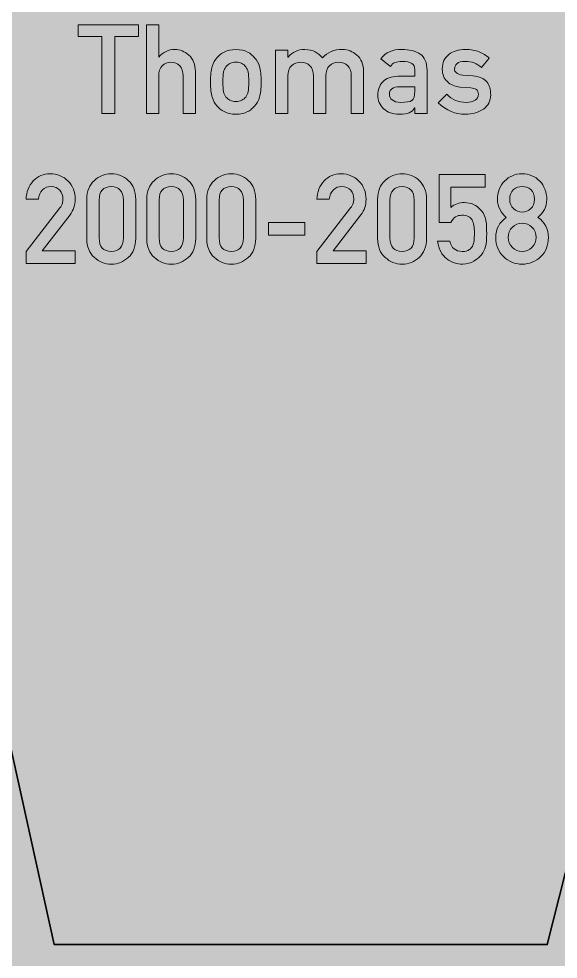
# Model space of a CAD drawing. Header units: centimetres. Extents: x 0 to 30, y -30 to 0.
# Drawn here: x 12.57 to 18.05, y -24.63 to -15.06 of the extents above; entities that cross this region are included whole.
import ezdxf

# ---------------------------------------------------------------- set-up
doc = ezdxf.new("R2010")
doc.units = ezdxf.units.CM
doc.header["$MEASUREMENT"] = 0
doc.layers.add('Layer 1', color=7, linetype='Continuous', lineweight=0)

# ---------------------------------------------------------------- blocks, each defined once
blk = doc.blocks.new('Block_1')
at = {"layer": 'Layer 1'}
for points, knots in [([(13.4133, -15.245), (13.4133, -15.245), (13.1732, -15.245), (13.1732, -15.245), (13.1732, -15.245), (13.1732, -15.1235), (13.1732, -15.1235), (13.1732, -15.1235), (13.786, -15.1235), (13.786, -15.1235), (13.786, -15.1235), (13.786, -15.245), (13.786, -15.245), (13.786, -15.245), (13.5459, -15.245), (13.5459, -15.245), (13.5459, -15.245), (13.5459, -16.0276), (13.5459, -16.0276), (13.5459, -16.0276), (13.4133, -16.0276), (13.4133, -16.0276), (13.4133, -16.0276), (13.4133, -15.245), (13.4133, -15.245)], [0, 0, 0, 0, 1, 1, 1, 2, 2, 2, 3, 3, 3, 4, 4, 4, 5, 5, 5, 6, 6, 6, 7, 7, 7, 8, 8, 8, 8]), ([(13.8653, -15.1235), (13.8653, -15.1235), (13.9905, -15.1235), (13.9905, -15.1235), (13.9905, -15.1235), (13.9905, -15.4521), (13.9905, -15.4521), (13.9905, -15.4521), (13.9929, -15.4521), (13.9929, -15.4521), (14.0341, -15.4013), (14.0881, -15.3759), (14.1549, -15.3759), (14.2065, -15.3759), (14.2537, -15.3947), (14.2965, -15.4323), (14.339, -15.4703), (14.3612, -15.5261), (14.3632, -15.5997), (14.3632, -15.5997), (14.3632, -16.0276), (14.3632, -16.0276), (14.3632, -16.0276), (14.238, -16.0276), (14.238, -16.0276), (14.238, -16.0276), (14.238, -15.6439), (14.238, -15.6439), (14.238, -15.5988), (14.2264, -15.5644), (14.2032, -15.5408), (14.1803, -15.5168), (14.1509, -15.5048), (14.1148, -15.5048), (14.0788, -15.5048), (14.0492, -15.5168), (14.0259, -15.5408), (14.0023, -15.5644), (13.9905, -15.5988), (13.9905, -15.6439), (13.9905, -15.6439), (13.9905, -16.0276), (13.9905, -16.0276), (13.9905, -16.0276), (13.8653, -16.0276), (13.8653, -16.0276), (13.8653, -16.0276), (13.8653, -15.1235), (13.8653, -15.1235)], [0, 0, 0, 0, 1, 1, 1, 2, 2, 2, 3, 3, 3, 4, 4, 4, 5, 5, 5, 6, 6, 6, 7, 7, 7, 8, 8, 8, 9, 9, 9, 10, 10, 10, 11, 11, 11, 12, 12, 12, 13, 13, 13, 14, 14, 14, 15, 15, 15, 16, 16, 16, 16]), ([(14.5164, -15.7052), (14.5164, -15.6372), (14.5219, -15.5851), (14.5327, -15.5486), (14.5439, -15.513), (14.5611, -15.483), (14.5843, -15.4585), (14.6015, -15.4372), (14.6256, -15.418), (14.6564, -15.4012), (14.6868, -15.3851), (14.7259, -15.3767), (14.7735, -15.3759), (14.8228, -15.3767), (14.8626, -15.3852), (14.8931, -15.4013), (14.9231, -15.4182), (14.9463, -15.4375), (14.9628, -15.459), (14.9875, -15.4834), (15.0051, -15.5133), (15.0154, -15.5489), (15.0254, -15.5853), (15.0304, -15.6374), (15.0304, -15.7052), (15.0304, -15.773), (15.0254, -15.8246), (15.0154, -15.8602), (15.005, -15.8957), (14.9874, -15.9265), (14.9626, -15.9526), (14.9546, -15.9621), (14.9448, -15.9714), (14.9331, -15.9805), (14.9227, -15.9908), (14.9093, -15.9997), (14.8929, -16.0072), (14.8625, -16.0249), (14.8227, -16.0342), (14.7734, -16.0351), (14.7258, -16.0342), (14.6868, -16.0249), (14.6563, -16.0072), (14.6255, -15.991), (14.6015, -15.9728), (14.5843, -15.9526), (14.5611, -15.9265), (14.5439, -15.8957), (14.5327, -15.8602), (14.5219, -15.8246), (14.5164, -15.773), (14.5164, -15.7052)], [0, 0, 0, 0, 1, 1, 1, 2, 2, 2, 3, 3, 3, 4, 4, 4, 5, 5, 5, 6, 6, 6, 7, 7, 7, 8, 8, 8, 9, 9, 9, 10, 10, 10, 11, 11, 11, 12, 12, 12, 13, 13, 13, 14, 14, 14, 15, 15, 15, 16, 16, 16, 17, 17, 17, 17]), ([(15.1774, -15.3839), (15.1774, -15.3839), (15.3028, -15.3839), (15.3028, -15.3839), (15.3028, -15.3839), (15.3028, -15.4521), (15.3028, -15.4521), (15.3028, -15.4521), (15.3052, -15.4521), (15.3052, -15.4521), (15.3478, -15.4013), (15.4038, -15.3759), (15.4732, -15.3759), (15.5179, -15.3767), (15.5538, -15.3843), (15.5811, -15.3988), (15.608, -15.4149), (15.6326, -15.4354), (15.6549, -15.4602), (15.7054, -15.4032), (15.773, -15.375), (15.8577, -15.3759), (15.9111, -15.3759), (15.9599, -15.3947), (16.0041, -15.4323), (16.0479, -15.4703), (16.0707, -15.5261), (16.0723, -15.5997), (16.0723, -15.5997), (16.0723, -16.0276), (16.0723, -16.0276), (16.0723, -16.0276), (15.9471, -16.0276), (15.9471, -16.0276), (15.9471, -16.0276), (15.9471, -15.6439), (15.9471, -15.6439), (15.9471, -15.5988), (15.9351, -15.5644), (15.9111, -15.5408), (15.8871, -15.5168), (15.8562, -15.5048), (15.8184, -15.5048), (15.7805, -15.5048), (15.7494, -15.5168), (15.725, -15.5408), (15.7001, -15.5644), (15.6877, -15.5988), (15.6877, -15.6439), (15.6877, -15.6439), (15.6877, -16.0276), (15.6877, -16.0276), (15.6877, -16.0276), (15.5626, -16.0276), (15.5626, -16.0276), (15.5626, -16.0276), (15.5626, -15.6439), (15.5626, -15.6439), (15.5626, -15.5988), (15.5506, -15.5644), (15.5266, -15.5408), (15.5022, -15.5168), (15.4711, -15.5048), (15.4333, -15.5048), (15.3954, -15.5048), (15.3645, -15.5168), (15.3405, -15.5408), (15.3152, -15.5644), (15.3026, -15.5988), (15.3026, -15.6439), (15.3026, -15.6439), (15.3026, -16.0276), (15.3026, -16.0276), (15.3026, -16.0276), (15.1774, -16.0276), (15.1774, -16.0276), (15.1774, -16.0276), (15.1774, -15.3839), (15.1774, -15.3839)], [0, 0, 0, 0, 1, 1, 1, 2, 2, 2, 3, 3, 3, 4, 4, 4, 5, 5, 5, 6, 6, 6, 7, 7, 7, 8, 8, 8, 9, 9, 9, 10, 10, 10, 11, 11, 11, 12, 12, 12, 13, 13, 13, 14, 14, 14, 15, 15, 15, 16, 16, 16, 17, 17, 17, 18, 18, 18, 19, 19, 19, 20, 20, 20, 21, 21, 21, 22, 22, 22, 23, 23, 23, 24, 24, 24, 25, 25, 25, 26, 26, 26, 26]), ([(16.592, -15.9706), (16.592, -15.9706), (16.5896, -15.9706), (16.5896, -15.9706), (16.578, -15.9925), (16.56, -16.0086), (16.5356, -16.0189), (16.5115, -16.0297), (16.4783, -16.0351), (16.4359, -16.0351), (16.3663, -16.0342), (16.3126, -16.0152), (16.275, -15.978), (16.2354, -15.9416), (16.2156, -15.8952), (16.2156, -15.8385), (16.2156, -15.7844), (16.2328, -15.7395), (16.2672, -15.704), (16.3016, -15.6676), (16.352, -15.649), (16.4185, -15.6482), (16.4185, -15.6482), (16.592, -15.6482), (16.592, -15.6482), (16.592, -15.6482), (16.592, -15.5802), (16.592, -15.5802), (16.5928, -15.5233), (16.5502, -15.4957), (16.464, -15.4973), (16.4328, -15.4973), (16.4082, -15.5007), (16.3902, -15.5073), (16.3714, -15.5152), (16.3566, -15.5285), (16.3457, -15.5472), (16.3457, -15.5472), (16.2472, -15.4696), (16.2472, -15.4696), (16.2948, -15.4055), (16.3651, -15.3742), (16.4579, -15.3759), (16.5363, -15.375), (16.5989, -15.3903), (16.6457, -15.4218), (16.6925, -15.454), (16.7163, -15.5094), (16.7171, -15.588), (16.7171, -15.588), (16.7171, -16.0276), (16.7171, -16.0276), (16.7171, -16.0276), (16.592, -16.0276), (16.592, -16.0276), (16.592, -16.0276), (16.592, -15.9706), (16.592, -15.9706)], [0, 0, 0, 0, 1, 1, 1, 2, 2, 2, 3, 3, 3, 4, 4, 4, 5, 5, 5, 6, 6, 6, 7, 7, 7, 8, 8, 8, 9, 9, 9, 10, 10, 10, 11, 11, 11, 12, 12, 12, 13, 13, 13, 14, 14, 14, 15, 15, 15, 16, 16, 16, 17, 17, 17, 18, 18, 18, 19, 19, 19, 19]), ([(16.9178, -15.831), (16.9687, -15.8861), (17.0346, -15.9136), (17.1153, -15.9136), (17.1514, -15.9136), (17.1809, -15.9064), (17.2038, -15.8919), (17.2267, -15.8774), (17.2382, -15.8572), (17.2382, -15.8311), (17.2382, -15.808), (17.2313, -15.7918), (17.2177, -15.7827), (17.2036, -15.7732), (17.185, -15.768), (17.1617, -15.7672), (17.1617, -15.7672), (17.051, -15.7573), (17.051, -15.7573), (16.9984, -15.7523), (16.9557, -15.7341), (16.9228, -15.7027), (16.8891, -15.6721), (16.8718, -15.6293), (16.871, -15.5743), (16.8718, -15.5082), (16.8945, -15.4586), (16.9389, -15.4255), (16.9823, -15.3924), (17.0371, -15.3759), (17.1037, -15.3759), (17.1325, -15.3759), (17.1584, -15.3777), (17.1812, -15.3815), (17.204, -15.3856), (17.2255, -15.3914), (17.2455, -15.3988), (17.284, -15.4149), (17.3185, -15.4366), (17.3489, -15.4639), (17.3489, -15.4639), (17.2713, -15.5575), (17.2713, -15.5575), (17.2472, -15.5395), (17.2217, -15.5247), (17.1948, -15.513), (17.1684, -15.5026), (17.1378, -15.4973), (17.1033, -15.4973), (17.064, -15.4973), (17.0365, -15.5046), (17.0208, -15.5191), (17.0044, -15.5336), (16.9962, -15.5522), (16.9962, -15.575), (16.9953, -15.5895), (17.0015, -15.6021), (17.0148, -15.6129), (17.0269, -15.6249), (17.0481, -15.6325), (17.0786, -15.6358), (17.0786, -15.6358), (17.1821, -15.6439), (17.1821, -15.6439), (17.2471, -15.6489), (17.2941, -15.6692), (17.323, -15.7047), (17.3498, -15.7395), (17.3633, -15.7836), (17.3633, -15.837), (17.3625, -15.8995), (17.3379, -15.9477), (17.2894, -15.9817), (17.2413, -16.0164), (17.1798, -16.0342), (17.1049, -16.0351), (17.0032, -16.0351), (16.9116, -15.9966), (16.8303, -15.9198), (16.8303, -15.9198), (16.9178, -15.831), (16.9178, -15.831)], [0, 0, 0, 0, 1, 1, 1, 2, 2, 2, 3, 3, 3, 4, 4, 4, 5, 5, 5, 6, 6, 6, 7, 7, 7, 8, 8, 8, 9, 9, 9, 10, 10, 10, 11, 11, 11, 12, 12, 12, 13, 13, 13, 14, 14, 14, 15, 15, 15, 16, 16, 16, 17, 17, 17, 18, 18, 18, 19, 19, 19, 20, 20, 20, 21, 21, 21, 22, 22, 22, 23, 23, 23, 24, 24, 24, 25, 25, 25, 26, 26, 26, 27, 27, 27, 27]), ([(14.9053, -15.7064), (14.9053, -15.6604), (14.9033, -15.6267), (14.8992, -15.6056), (14.8952, -15.5853), (14.887, -15.5674), (14.8746, -15.5521), (14.8653, -15.5376), (14.8517, -15.5261), (14.8336, -15.5178), (14.8164, -15.5092), (14.7963, -15.5048), (14.7734, -15.5048), (14.7522, -15.5048), (14.7325, -15.5092), (14.7144, -15.5179), (14.6972, -15.5261), (14.6831, -15.5376), (14.6723, -15.5521), (14.6615, -15.5675), (14.6536, -15.5853), (14.6488, -15.6056), (14.644, -15.6267), (14.6416, -15.66), (14.6416, -15.7052), (14.6416, -15.7499), (14.644, -15.7827), (14.6488, -15.8035), (14.6536, -15.8246), (14.6615, -15.8433), (14.6723, -15.8595), (14.6831, -15.8719), (14.6972, -15.8829), (14.7144, -15.8924), (14.7325, -15.9016), (14.7522, -15.9061), (14.7734, -15.9061), (14.7963, -15.9061), (14.8164, -15.9016), (14.8336, -15.8924), (14.8517, -15.8829), (14.8653, -15.8719), (14.8746, -15.8595), (14.887, -15.8433), (14.8952, -15.8246), (14.8992, -15.8035), (14.9033, -15.7827), (14.9053, -15.7504), (14.9053, -15.7064)], [0, 0, 0, 0, 1, 1, 1, 2, 2, 2, 3, 3, 3, 4, 4, 4, 5, 5, 5, 6, 6, 6, 7, 7, 7, 8, 8, 8, 9, 9, 9, 10, 10, 10, 11, 11, 11, 12, 12, 12, 13, 13, 13, 14, 14, 14, 15, 15, 15, 16, 16, 16, 16]), ([(16.592, -15.7547), (16.592, -15.7547), (16.4416, -15.7547), (16.4416, -15.7547), (16.3685, -15.7564), (16.3324, -15.7822), (16.3333, -15.8323), (16.3333, -15.8542), (16.3427, -15.8728), (16.3616, -15.8881), (16.3796, -15.9051), (16.4095, -15.9136), (16.4512, -15.9136), (16.5037, -15.9144), (16.5408, -15.908), (16.5625, -15.8943), (16.5821, -15.8807), (16.592, -15.8497), (16.592, -15.8012), (16.592, -15.8012), (16.592, -15.7547), (16.592, -15.7547)], [0, 0, 0, 0, 1, 1, 1, 2, 2, 2, 3, 3, 3, 4, 4, 4, 5, 5, 5, 6, 6, 6, 7, 7, 7, 7]), ([(12.6424, -17.4301), (12.6424, -17.4301), (12.9851, -16.9877), (12.9851, -16.9877), (12.9983, -16.9699), (13.0074, -16.9533), (13.0122, -16.938), (13.0154, -16.9235), (13.017, -16.9098), (13.017, -16.897), (13.017, -16.863), (13.0068, -16.8334), (12.9863, -16.8081), (12.965, -16.7829), (12.9349, -16.7698), (12.8959, -16.769), (12.8614, -16.769), (12.8327, -16.7804), (12.8098, -16.8031), (12.7861, -16.8259), (12.772, -16.8581), (12.7676, -16.8995), (12.7676, -16.8995), (12.6424, -16.8995), (12.6424, -16.8995), (12.6457, -16.8244), (12.6701, -16.7622), (12.7158, -16.7131), (12.7619, -16.6652), (12.8186, -16.6409), (12.886, -16.6401), (12.9613, -16.6409), (13.0225, -16.6657), (13.0694, -16.7145), (13.1171, -16.7629), (13.1414, -16.8244), (13.1422, -16.8988), (13.1422, -16.9584), (13.1245, -17.0114), (13.0893, -17.0577), (13.0893, -17.0577), (12.8074, -17.4227), (12.8074, -17.4227), (12.8074, -17.4227), (13.1422, -17.4227), (13.1422, -17.4227), (13.1422, -17.4227), (13.1422, -17.5516), (13.1422, -17.5516), (13.1422, -17.5516), (12.6424, -17.5516), (12.6424, -17.5516), (12.6424, -17.5516), (12.6424, -17.4301), (12.6424, -17.4301)], [0, 0, 0, 0, 1, 1, 1, 2, 2, 2, 3, 3, 3, 4, 4, 4, 5, 5, 5, 6, 6, 6, 7, 7, 7, 8, 8, 8, 9, 9, 9, 10, 10, 10, 11, 11, 11, 12, 12, 12, 13, 13, 13, 14, 14, 14, 15, 15, 15, 16, 16, 16, 17, 17, 17, 18, 18, 18, 18]), ([(13.2595, -16.8995), (13.2603, -16.8161), (13.2861, -16.7519), (13.337, -16.7069), (13.3847, -16.6623), (13.4416, -16.6401), (13.5078, -16.6401), (13.5759, -16.6401), (13.6338, -16.6624), (13.6815, -16.707), (13.73, -16.7521), (13.7551, -16.8164), (13.7567, -16.8999), (13.7567, -16.8999), (13.7567, -17.2986), (13.7567, -17.2986), (13.7551, -17.3817), (13.73, -17.4458), (13.6815, -17.4909), (13.6338, -17.5355), (13.5759, -17.5582), (13.5078, -17.5591), (13.4416, -17.5582), (13.3847, -17.5355), (13.337, -17.491), (13.2861, -17.446), (13.2603, -17.382), (13.2595, -17.299), (13.2595, -17.299), (13.2595, -16.8995), (13.2595, -16.8995)], [0, 0, 0, 0, 1, 1, 1, 2, 2, 2, 3, 3, 3, 4, 4, 4, 5, 5, 5, 6, 6, 6, 7, 7, 7, 8, 8, 8, 9, 9, 9, 10, 10, 10, 10]), ([(13.869, -16.8995), (13.8699, -16.8161), (13.8957, -16.7519), (13.9466, -16.7069), (13.9943, -16.6623), (14.0512, -16.6401), (14.1174, -16.6401), (14.1855, -16.6401), (14.2434, -16.6624), (14.2911, -16.707), (14.3396, -16.7521), (14.3647, -16.8164), (14.3663, -16.8999), (14.3663, -16.8999), (14.3663, -17.2986), (14.3663, -17.2986), (14.3647, -17.3817), (14.3396, -17.4458), (14.2911, -17.4909), (14.2434, -17.5355), (14.1855, -17.5582), (14.1174, -17.5591), (14.0512, -17.5582), (13.9943, -17.5355), (13.9466, -17.491), (13.8957, -17.446), (13.8699, -17.382), (13.869, -17.299), (13.869, -17.299), (13.869, -16.8995), (13.869, -16.8995)], [0, 0, 0, 0, 1, 1, 1, 2, 2, 2, 3, 3, 3, 4, 4, 4, 5, 5, 5, 6, 6, 6, 7, 7, 7, 8, 8, 8, 9, 9, 9, 10, 10, 10, 10]), ([(14.4786, -16.8995), (14.4794, -16.8161), (14.5053, -16.7519), (14.5562, -16.7069), (14.6039, -16.6623), (14.6608, -16.6401), (14.7269, -16.6401), (14.7951, -16.6401), (14.853, -16.6624), (14.9007, -16.707), (14.9492, -16.7521), (14.9742, -16.8164), (14.9758, -16.8999), (14.9758, -16.8999), (14.9758, -17.2986), (14.9758, -17.2986), (14.9742, -17.3817), (14.9492, -17.4458), (14.9007, -17.4909), (14.853, -17.5355), (14.7951, -17.5582), (14.7269, -17.5591), (14.6608, -17.5582), (14.6039, -17.5355), (14.5562, -17.491), (14.5053, -17.446), (14.4794, -17.382), (14.4786, -17.299), (14.4786, -17.299), (14.4786, -16.8995), (14.4786, -16.8995)], [0, 0, 0, 0, 1, 1, 1, 2, 2, 2, 3, 3, 3, 4, 4, 4, 5, 5, 5, 6, 6, 6, 7, 7, 7, 8, 8, 8, 9, 9, 9, 10, 10, 10, 10]), ([(15.5973, -17.4301), (15.5973, -17.4301), (15.9399, -16.9877), (15.9399, -16.9877), (15.9532, -16.9699), (15.9622, -16.9533), (15.9671, -16.938), (15.9703, -16.9235), (15.9719, -16.9098), (15.9719, -16.897), (15.9719, -16.863), (15.9616, -16.8334), (15.9411, -16.8081), (15.9199, -16.7829), (15.8897, -16.7698), (15.8508, -16.769), (15.8162, -16.769), (15.7875, -16.7804), (15.7646, -16.8031), (15.7409, -16.8259), (15.7269, -16.8581), (15.7225, -16.8995), (15.7225, -16.8995), (15.5973, -16.8995), (15.5973, -16.8995), (15.6005, -16.8244), (15.625, -16.7622), (15.6707, -16.7131), (15.7168, -16.6652), (15.7735, -16.6409), (15.8408, -16.6401), (15.9162, -16.6409), (15.9774, -16.6657), (16.0242, -16.7145), (16.072, -16.7629), (16.0962, -16.8244), (16.097, -16.8988), (16.097, -16.9584), (16.0794, -17.0114), (16.0441, -17.0577), (16.0441, -17.0577), (15.7622, -17.4227), (15.7622, -17.4227), (15.7622, -17.4227), (16.097, -17.4227), (16.097, -17.4227), (16.097, -17.4227), (16.097, -17.5516), (16.097, -17.5516), (16.097, -17.5516), (15.5973, -17.5516), (15.5973, -17.5516), (15.5973, -17.5516), (15.5973, -17.4301), (15.5973, -17.4301)], [0, 0, 0, 0, 1, 1, 1, 2, 2, 2, 3, 3, 3, 4, 4, 4, 5, 5, 5, 6, 6, 6, 7, 7, 7, 8, 8, 8, 9, 9, 9, 10, 10, 10, 11, 11, 11, 12, 12, 12, 13, 13, 13, 14, 14, 14, 15, 15, 15, 16, 16, 16, 17, 17, 17, 18, 18, 18, 18]), ([(16.2143, -16.8995), (16.2151, -16.8161), (16.241, -16.7519), (16.2919, -16.7069), (16.3396, -16.6623), (16.3965, -16.6401), (16.4627, -16.6401), (16.5308, -16.6401), (16.5887, -16.6624), (16.6364, -16.707), (16.6849, -16.7521), (16.71, -16.8164), (16.7115, -16.8999), (16.7115, -16.8999), (16.7115, -17.2986), (16.7115, -17.2986), (16.71, -17.3817), (16.6849, -17.4458), (16.6364, -17.4909), (16.5887, -17.5355), (16.5308, -17.5582), (16.4627, -17.5591), (16.3965, -17.5582), (16.3396, -17.5355), (16.2919, -17.491), (16.241, -17.446), (16.2151, -17.382), (16.2143, -17.299), (16.2143, -17.299), (16.2143, -16.8995), (16.2143, -16.8995)], [0, 0, 0, 0, 1, 1, 1, 2, 2, 2, 3, 3, 3, 4, 4, 4, 5, 5, 5, 6, 6, 6, 7, 7, 7, 8, 8, 8, 9, 9, 9, 10, 10, 10, 10]), ([(17.4141, -17.2878), (17.415, -17.2005), (17.4506, -17.1327), (17.5209, -17.0843), (17.4941, -17.0607), (17.473, -17.0336), (17.4577, -17.003), (17.4399, -16.9745), (17.431, -16.9405), (17.431, -16.9013), (17.4318, -16.826), (17.4564, -16.7637), (17.505, -16.7145), (17.5507, -16.6657), (17.6096, -16.6409), (17.6818, -16.6401), (17.7552, -16.6409), (17.8151, -16.6657), (17.8616, -16.7145), (17.9085, -16.7637), (17.9324, -16.8259), (17.9332, -16.9011), (17.9332, -16.9404), (17.9251, -16.9743), (17.909, -17.0028), (17.892, -17.0334), (17.8701, -17.0605), (17.8433, -17.0841), (17.9136, -17.1324), (17.9492, -17.2002), (17.95, -17.2875), (17.9492, -17.3689), (17.9233, -17.434), (17.8723, -17.4828), (17.8204, -17.5328), (17.7569, -17.5582), (17.6818, -17.5591), (17.6071, -17.5582), (17.5446, -17.5328), (17.4943, -17.4829), (17.4417, -17.4341), (17.415, -17.3691), (17.4141, -17.2878)], [0, 0, 0, 0, 1, 1, 1, 2, 2, 2, 3, 3, 3, 4, 4, 4, 5, 5, 5, 6, 6, 6, 7, 7, 7, 8, 8, 8, 9, 9, 9, 10, 10, 10, 11, 11, 11, 12, 12, 12, 13, 13, 13, 14, 14, 14, 14]), ([(16.8388, -16.6475), (16.8388, -16.6475), (17.3056, -16.6475), (17.3056, -16.6475), (17.3056, -16.6475), (17.3056, -16.7764), (17.3056, -16.7764), (17.3056, -16.7764), (16.9565, -16.7764), (16.9565, -16.7764), (16.9565, -16.7764), (16.9565, -16.9824), (16.9565, -16.9824), (16.9975, -16.9494), (17.0443, -16.9328), (17.0969, -16.9328), (17.1306, -16.9336), (17.1615, -16.9398), (17.1896, -16.9514), (17.2161, -16.9642), (17.2376, -16.9799), (17.2541, -16.9985), (17.2785, -17.0233), (17.296, -17.0521), (17.3068, -17.0847), (17.3124, -17.1025), (17.3164, -17.1242), (17.3188, -17.1498), (17.3212, -17.1758), (17.3224, -17.2078), (17.3224, -17.2459), (17.3224, -17.3045), (17.3184, -17.3496), (17.3104, -17.381), (17.302, -17.412), (17.2879, -17.4395), (17.2683, -17.4635), (17.251, -17.4869), (17.226, -17.5083), (17.1932, -17.5276), (17.1611, -17.5478), (17.1231, -17.5582), (17.079, -17.5591), (17.0197, -17.5591), (16.9654, -17.5409), (16.9162, -17.5046), (16.8661, -17.4675), (16.8351, -17.4074), (16.8231, -17.3245), (16.8231, -17.3245), (16.9488, -17.3245), (16.9488, -17.3245), (16.9624, -17.3941), (17.0043, -17.4293), (17.0745, -17.4302), (17.1046, -17.4302), (17.1286, -17.4239), (17.1467, -17.4115), (17.1639, -17.3995), (17.1759, -17.3837), (17.1828, -17.3643), (17.19, -17.3448), (17.1944, -17.3237), (17.196, -17.3009), (17.1968, -17.2785), (17.1972, -17.2568), (17.1972, -17.2356), (17.1981, -17.1839), (17.1902, -17.1418), (17.1737, -17.1095), (17.1648, -17.0942), (17.1518, -17.082), (17.1345, -17.0729), (17.1172, -17.0654), (17.0957, -17.0617), (17.0699, -17.0617), (17.047, -17.0617), (17.0261, -17.0671), (17.0072, -17.0778), (16.9882, -17.089), (16.9714, -17.1085), (16.9565, -17.1362), (16.9565, -17.1362), (16.8388, -17.1362), (16.8388, -17.1362), (16.8388, -17.1362), (16.8388, -16.6475), (16.8388, -16.6475)], [0, 0, 0, 0, 1, 1, 1, 2, 2, 2, 3, 3, 3, 4, 4, 4, 5, 5, 5, 6, 6, 6, 7, 7, 7, 8, 8, 8, 9, 9, 9, 10, 10, 10, 11, 11, 11, 12, 12, 12, 13, 13, 13, 14, 14, 14, 15, 15, 15, 16, 16, 16, 17, 17, 17, 18, 18, 18, 19, 19, 19, 20, 20, 20, 21, 21, 21, 22, 22, 22, 23, 23, 23, 24, 24, 24, 25, 25, 25, 26, 26, 26, 27, 27, 27, 28, 28, 28, 29, 29, 29, 29]), ([(13.6315, -16.9075), (13.6291, -16.8168), (13.5879, -16.7707), (13.5078, -16.769), (13.4273, -16.7707), (13.3862, -16.8168), (13.3846, -16.9075), (13.3846, -16.9075), (13.3846, -17.2916), (13.3846, -17.2916), (13.3862, -17.3831), (13.4273, -17.4293), (13.5078, -17.4302), (13.5879, -17.4293), (13.6291, -17.3831), (13.6315, -17.2916), (13.6315, -17.2916), (13.6315, -16.9075), (13.6315, -16.9075)], [0, 0, 0, 0, 1, 1, 1, 2, 2, 2, 3, 3, 3, 4, 4, 4, 5, 5, 5, 6, 6, 6, 6]), ([(14.2411, -16.9075), (14.2387, -16.8168), (14.1974, -16.7707), (14.1174, -16.769), (14.0369, -16.7707), (13.9958, -16.8168), (13.9942, -16.9075), (13.9942, -16.9075), (13.9942, -17.2916), (13.9942, -17.2916), (13.9958, -17.3831), (14.0369, -17.4293), (14.1174, -17.4302), (14.1974, -17.4293), (14.2387, -17.3831), (14.2411, -17.2916), (14.2411, -17.2916), (14.2411, -16.9075), (14.2411, -16.9075)], [0, 0, 0, 0, 1, 1, 1, 2, 2, 2, 3, 3, 3, 4, 4, 4, 5, 5, 5, 6, 6, 6, 6]), ([(14.8507, -16.9075), (14.8483, -16.8168), (14.807, -16.7707), (14.7269, -16.769), (14.6464, -16.7707), (14.6054, -16.8168), (14.6038, -16.9075), (14.6038, -16.9075), (14.6038, -17.2916), (14.6038, -17.2916), (14.6054, -17.3831), (14.6464, -17.4293), (14.7269, -17.4302), (14.807, -17.4293), (14.8483, -17.3831), (14.8507, -17.2916), (14.8507, -17.2916), (14.8507, -16.9075), (14.8507, -16.9075)], [0, 0, 0, 0, 1, 1, 1, 2, 2, 2, 3, 3, 3, 4, 4, 4, 5, 5, 5, 6, 6, 6, 6]), ([(16.5864, -16.9075), (16.584, -16.8168), (16.5427, -16.7707), (16.4627, -16.769), (16.3821, -16.7707), (16.3411, -16.8168), (16.3395, -16.9075), (16.3395, -16.9075), (16.3395, -17.2916), (16.3395, -17.2916), (16.3411, -17.3831), (16.3821, -17.4293), (16.4627, -17.4302), (16.5427, -17.4293), (16.584, -17.3831), (16.5864, -17.2916), (16.5864, -17.2916), (16.5864, -16.9075), (16.5864, -16.9075)], [0, 0, 0, 0, 1, 1, 1, 2, 2, 2, 3, 3, 3, 4, 4, 4, 5, 5, 5, 6, 6, 6, 6]), ([(17.5561, -16.8986), (17.557, -16.9406), (17.5701, -16.9726), (17.5954, -16.9947), (17.6204, -17.0175), (17.6492, -17.0289), (17.6818, -17.0289), (17.7156, -17.0289), (17.745, -17.0175), (17.77, -16.9947), (17.7945, -16.9726), (17.8072, -16.9406), (17.808, -16.8986), (17.8072, -16.8554), (17.7945, -16.8228), (17.77, -16.8008), (17.745, -16.7796), (17.7156, -16.769), (17.6818, -16.769), (17.6492, -16.769), (17.6204, -16.7796), (17.5954, -16.8008), (17.5701, -16.8228), (17.557, -16.8554), (17.5561, -16.8986)], [0, 0, 0, 0, 1, 1, 1, 2, 2, 2, 3, 3, 3, 4, 4, 4, 5, 5, 5, 6, 6, 6, 7, 7, 7, 8, 8, 8, 8]), ([(15.1068, -17.1356), (15.1068, -17.1356), (15.4763, -17.1356), (15.4763, -17.1356), (15.4763, -17.1356), (15.4763, -17.2644), (15.4763, -17.2644), (15.4763, -17.2644), (15.1068, -17.2644), (15.1068, -17.2644), (15.1068, -17.2644), (15.1068, -17.1356), (15.1068, -17.1356)], [0, 0, 0, 0, 1, 1, 1, 2, 2, 2, 3, 3, 3, 4, 4, 4, 4]), ([(17.5394, -17.2865), (17.5402, -17.328), (17.5548, -17.362), (17.583, -17.3885), (17.6101, -17.4163), (17.643, -17.4302), (17.6818, -17.4302), (17.7218, -17.4302), (17.7553, -17.4163), (17.7823, -17.3885), (17.8098, -17.362), (17.824, -17.328), (17.8248, -17.2865), (17.824, -17.2443), (17.8098, -17.2098), (17.7823, -17.1833), (17.7553, -17.1572), (17.7218, -17.1437), (17.6818, -17.1429), (17.643, -17.1437), (17.6101, -17.1572), (17.583, -17.1833), (17.5548, -17.2098), (17.5402, -17.2443), (17.5394, -17.2865)], [0, 0, 0, 0, 1, 1, 1, 2, 2, 2, 3, 3, 3, 4, 4, 4, 5, 5, 5, 6, 6, 6, 7, 7, 7, 8, 8, 8, 8])]:
    blk.add_open_spline(points, degree=3, knots=knots, dxfattribs=at)
blk = doc.blocks.new('Block_0')
at = {"layer": 'Layer 1'}
blk.add_blockref('Block_1', (0, 0), dxfattribs=at)

msp = doc.modelspace()

# ---------------------------------------------------------------- hatches: boundary and pattern name
at = {"layer": 'Layer 1', "transparency": 33554508}
h = msp.add_hatch(color=7, dxfattribs=at)
h.dxf.hatch_style = 2
h.paths.add_polyline_path([(29.9685, -30.0037), (-0.0176, -30.0037), (-0.0176, -0.0176), (29.9685, -0.0176)])
at = {"layer": 'Layer 1', "transparency": 33554687}
h = msp.add_hatch(color=7, dxfattribs=at)
h.dxf.hatch_style = 2
h.paths.add_polyline_path([(12.9293, -6.9321), (10.0012, -11.2007), (12.9293, -24.4794), (17.9381, -24.4794), (21.149, -11.8004), (18.1886, -6.9321)])

# ---------------------------------------------------------------- linework, layer by layer
at = {"layer": 'Layer 1', "color": 7, "lineweight": 35}
msp.add_lwpolyline([(12.9293, -6.9321), (10.0012, -11.2007), (12.9293, -24.4794), (17.9381, -24.4794), (21.149, -11.8004), (18.1886, -6.9321)], close=True, dxfattribs=at)

# ---------------------------------------------------------------- block references
at = {"layer": 'Layer 1'}
msp.add_blockref('Block_0', (0, 0), dxfattribs=at)

doc.saveas('drawing.dxf')
